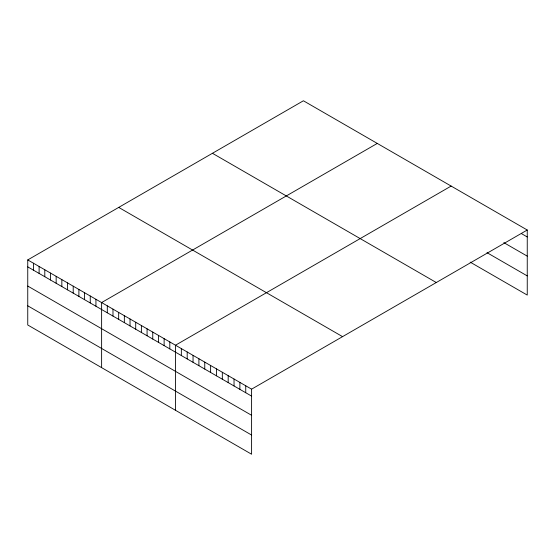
<?xml version="1.0" encoding="UTF-8"?>
<svg xmlns="http://www.w3.org/2000/svg" width="555" height="555" viewBox="0 0 555 555"><rect width="100%" height="100%" fill="white"/><g stroke="black" fill="none" stroke-linecap="round" stroke-linejoin="round"><path stroke-width="0.83" d="M27.75 259.92L251.595 389.159L251.595 454.226L27.75 324.987L27.75 259.92L303.405 100.774L527.25 230.013L527.25 295.08L470.168 262.126M377.275 143.419L101.62 302.565L101.62 367.639M451.139 186.071L175.491 345.217L175.491 410.284M251.595 389.159L527.25 230.013M521.395 233.586L527.25 236.964M503.829 242.625L527.25 256.139M486.999 252.664L527.25 275.904M212.44 153.291L436.285 282.53M118.715 207.403L342.56 336.635M27.75 266.872L251.595 396.11M27.75 286.054L251.595 415.293M27.75 305.812L251.595 435.051M245.74 385.774L245.74 392.732M239.885 382.395L239.885 389.353M234.037 379.016L234.037 385.975M228.181 375.638L228.181 382.589M222.326 372.259L222.326 379.211M216.471 368.874L216.471 375.832M210.616 365.495L210.616 372.454M204.76 362.117L204.76 369.068M198.905 358.738L198.905 365.69M193.05 355.36L193.05 362.311M187.195 351.974L187.195 358.932M181.346 348.596L181.346 355.554M169.809 341.935L169.809 348.894M164.127 338.654L164.127 345.612M158.446 335.373L158.446 342.331M152.757 332.091L152.757 339.05M147.075 328.817L147.075 335.768M141.393 325.535L141.393 332.487M135.711 322.254L135.711 329.205M130.03 318.972L130.03 325.924M124.348 315.691L124.348 322.642M118.666 312.409L118.666 319.368M112.984 309.128L112.984 316.086M107.302 305.847L107.302 312.805M95.939 299.291L95.939 306.242M90.257 296.009L90.257 302.961M84.575 292.728L84.575 299.679M78.893 289.446L78.893 296.398M73.211 286.165L73.211 293.123M67.523 282.883L67.523 289.842M61.841 279.602L61.841 286.56M56.159 276.321L56.159 283.279M50.477 273.046L50.477 279.998M44.795 269.765L44.795 276.716M39.114 266.483L39.114 273.435M33.432 263.202L33.432 270.153"/></g></svg>
